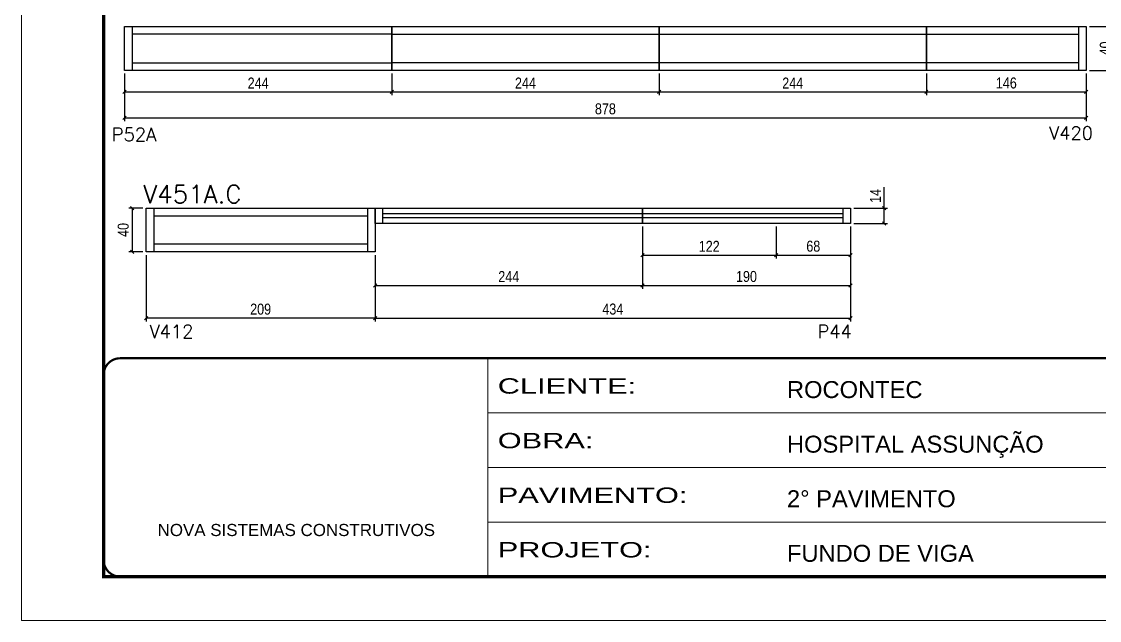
# Model space of a CAD drawing. Extents: x 567194 to 573448, y 6745 to 10093.
# Drawn here: x 571963 to 572947, y 7894 to 8441 of the extents above; entities that cross this region are included whole.
import ezdxf

# ---------------------------------------------------------------- set-up
doc = ezdxf.new("R2010")
doc.units = 0
doc.linetypes.add('CONTINUO', pattern=[0])
doc.linetypes.add('DASHED', pattern=[0.75, 0.5, -0.25])
doc.layers.get('0').update_dxf_attribs({"linetype": 'CONTINUOUS'})
doc.layers.get('DEFPOINTS').update_dxf_attribs({"linetype": 'CONTINUOUS'})
for name, color, linetype in [('5', 5, 'CONTINUOUS'), ('COTA', 241, 'CONTINUOUS'), ('NOMENCLATURA', 7, 'CONTINUOUS'), ('Painéis', 200, 'CONTINUOUS'), ('SARR_2.2x7', 40, 'CONTINUOUS'), ('SARR_EDITAR', 141, 'CONTINUOUS')]:
    doc.layers.add(name, color=color, linetype=linetype)
for name, color, linetype, lineweight in [('Escoras', 2, 'CONTINUOUS', 25), ('Folhas', 255, 'CONTINUOUS', 9), ('SARRAFO DE PRESSAO', 251, 'DASHED', 9)]:
    doc.layers.add(name, color=color, linetype=linetype, lineweight=lineweight)
doc.styles.add('ARIAL', font='arial.ttf')
doc.styles.add('COTA TECNICA', font='techl___.ttf', dxfattribs={"height": 10})
doc.styles.add('COTA TECNICA-50', font='techl___.ttf', dxfattribs={"height": 10})
doc.styles.get("Standard").update_dxf_attribs({"font": 'ROMANS.SHX'})
doc.styles.add('Tecnologia', font='')
doc.styles.get('Tecnologia').set_extended_font_data('Forgotten Futurist')
doc.dimstyles.new('COTA PAINEL-50', dxfattribs={"dimtxt": 10, "dimasz": 3, "dimexe": 3, "dimexo": 3, "dimgap": 3, "dimtad": 1, "dimdec": 1, "dimzin": 12, "dimdsep": 46, "dimtxsty": 'COTA TECNICA-50', "dimblk1": 'OBLIQUE', "dimblk2": 'OBLIQUE', "dimsah": 1, "dimcen": 0.9, "dimclrd": 4, "dimclre": 4, "dimclrt": 240, "dimadec": 1, "dimazin": 3, "dimtfac": 1, "dimtdec": 1, "dimtmove": 0, "dimatfit": 3, "dimfxl": 1, "dimtolj": 1, "dimtzin": 12, "dimarcsym": 0})
doc.dimstyles.new('PAINEL', dxfattribs={"dimtxt": 10, "dimasz": 3, "dimexe": 3, "dimexo": 3, "dimgap": 3, "dimtad": 1, "dimdec": 1, "dimzin": 12, "dimdsep": 46, "dimtxsty": 'COTA TECNICA', "dimblk1": 'OBLIQUE', "dimblk2": 'OBLIQUE', "dimsah": 1, "dimcen": 0.9, "dimclrd": 4, "dimclre": 4, "dimclrt": 240, "dimadec": 1, "dimazin": 3, "dimtfac": 1, "dimtdec": 1, "dimtmove": 0, "dimatfit": 3, "dimfxl": 1, "dimtolj": 1, "dimtzin": 12, "dimarcsym": 0})

# ---------------------------------------------------------------- blocks, each defined once
blk = doc.blocks.new('9999999999')
at = {"color": 30, "linetype": 'CONTINUO'}
for p, q in [((98564.56, 34230.21), (98564.56, 34429.45)), ((98564.56, 34379.64), (99583.98, 34379.64)), ((98564.56, 34329.83), (99487.98, 34329.83)), ((98564.56, 34280.02), (99487.98, 34280.02))]:
    blk.add_line(p, q, dxfattribs=at)
at = {"color": 30, "linetype": 'CONTINUO', "const_width": 2}
blk.add_lwpolyline([(99583.98, 34230.21), (99583.98, 34414.45, 0.414214), (99568.98, 34429.45), (98228.98, 34429.45, 0.414214), (98213.98, 34414.45), (98213.98, 34245.21, 0.414214), (98228.98, 34230.21), (99583.98, 34230.21)], format="xyb", dxfattribs=at)
at = {"layer": 'Folhas'}
blk.add_lwpolyline([(98138.98, 34190.21), (99623.98, 34190.21), (99623.98, 35240.21), (98138.98, 35240.21)], close=True, dxfattribs=at)
at = {"layer": 'Folhas', "color": 30, "const_width": 3}
blk.add_lwpolyline([(98213.98, 34230.21), (99583.98, 34230.21), (99583.98, 35200.21), (98213.98, 35200.21)], close=True, dxfattribs=at)
at = {"color": 7, "linetype": 'Continuous', "ltscale": 5, "style": 'ARIAL'}
for s, height, p in [('ROCONTEC', 15.483, (98837.68, 34393.13)), ('HOSPITAL ASSUNÇÃO', 15.4829, (98837.68, 34343.32)), ('2° PAVIMENTO', 15.4829, (98837.68, 34293.51)), ('NOVA SISTEMAS CONSTRUTIVOS', 11.0592, (98263.19, 34267.21)), ('FUNDO DE VIGA', 15.4829, (98837.68, 34243.7))]:
    blk.add_text(s, height=height, dxfattribs=at).set_placement(p)
at = {"layer": 'Folhas', "color": 7, "style": 'Tecnologia', "width": 1.5}
for s, p in [('CLIENTE:', (98573.65, 34397.17)), ('OBRA:', (98573.65, 34347.31)), ('PAVIMENTO:', (98573.65, 34297.5)), ('PROJETO:', (98573.65, 34247.69))]:
    blk.add_text(s, height=14, dxfattribs=at).set_placement(p)
blk = doc.blocks.new('_Oblique')
at = {"color": 0, "linetype": 'ByBlock', "lineweight": -2}
blk.add_line((-0.5, -0.5), (0.5, 0.5), dxfattribs=at)
blk = doc.blocks.new('*D192')
at = {"layer": 'COTA', "color": 4, "linetype": 'ByBlock', "lineweight": -2, "transparency": 16777216}
for p, q in [((572056.66, 8393), (572056.66, 8373.32)), ((572300.66, 8393), (572300.66, 8373.32)), ((572056.66, 8376.32), (572300.66, 8376.32))]:
    blk.add_line(p, q, dxfattribs=at)
at = {"layer": 'DEFPOINTS', "color": 0, "linetype": 'ByBlock', "transparency": 16777216}
for p in [(572056.66, 8396), (572300.66, 8396), (572300.66, 8376.32)]:
    blk.add_point(p, dxfattribs=at)
at = {"layer": 'COTA', "color": 4, "linetype": 'ByBlock', "lineweight": -2, "transparency": 16777216, "xscale": 3, "yscale": 3, "zscale": 3, "rotation": 180}
blk.add_blockref('_Oblique', (572056.66, 8376.32), dxfattribs=at)
at = {"layer": 'COTA', "color": 4, "linetype": 'ByBlock', "lineweight": -2, "transparency": 16777216, "xscale": 3, "yscale": 3, "zscale": 3}
blk.add_blockref('_Oblique', (572300.66, 8376.32), dxfattribs=at)
at = {"layer": 'COTA', "color": 240, "linetype": 'ByBlock', "transparency": 16777216, "insert": (572178.66, 8384.4), "char_height": 10, "attachment_point": 5, "style": 'COTA TECNICA-50'}
blk.add_mtext('\\A1;244', dxfattribs=at)
blk = doc.blocks.new('*D193')
at = {"layer": 'COTA', "color": 4, "linetype": 'ByBlock', "lineweight": -2, "transparency": 16777216}
for p, q in [((572300.66, 8393), (572300.66, 8373.32)), ((572544.66, 8393), (572544.66, 8373.32)), ((572300.66, 8376.32), (572544.66, 8376.32))]:
    blk.add_line(p, q, dxfattribs=at)
at = {"layer": 'DEFPOINTS', "color": 0, "linetype": 'ByBlock', "transparency": 16777216}
for p in [(572300.66, 8396), (572544.66, 8396), (572544.66, 8376.32)]:
    blk.add_point(p, dxfattribs=at)
at = {"layer": 'COTA', "color": 4, "linetype": 'ByBlock', "lineweight": -2, "transparency": 16777216, "xscale": 3, "yscale": 3, "zscale": 3, "rotation": 180}
blk.add_blockref('_Oblique', (572300.66, 8376.32), dxfattribs=at)
at = {"layer": 'COTA', "color": 4, "linetype": 'ByBlock', "lineweight": -2, "transparency": 16777216, "xscale": 3, "yscale": 3, "zscale": 3}
blk.add_blockref('_Oblique', (572544.66, 8376.32), dxfattribs=at)
at = {"layer": 'COTA', "color": 240, "linetype": 'ByBlock', "transparency": 16777216, "insert": (572422.66, 8384.4), "char_height": 10, "attachment_point": 5, "style": 'COTA TECNICA-50'}
blk.add_mtext('\\A1;244', dxfattribs=at)
blk = doc.blocks.new('*D194')
at = {"layer": 'COTA', "color": 4, "linetype": 'ByBlock', "lineweight": -2, "transparency": 16777216}
for p, q in [((572544.66, 8393), (572544.66, 8373.32)), ((572788.66, 8393), (572788.66, 8373.32)), ((572544.66, 8376.32), (572788.66, 8376.32))]:
    blk.add_line(p, q, dxfattribs=at)
at = {"layer": 'DEFPOINTS', "color": 0, "linetype": 'ByBlock', "transparency": 16777216}
for p in [(572544.66, 8396), (572788.66, 8396), (572788.66, 8376.32)]:
    blk.add_point(p, dxfattribs=at)
at = {"layer": 'COTA', "color": 4, "linetype": 'ByBlock', "lineweight": -2, "transparency": 16777216, "xscale": 3, "yscale": 3, "zscale": 3, "rotation": 180}
blk.add_blockref('_Oblique', (572544.66, 8376.32), dxfattribs=at)
at = {"layer": 'COTA', "color": 4, "linetype": 'ByBlock', "lineweight": -2, "transparency": 16777216, "xscale": 3, "yscale": 3, "zscale": 3}
blk.add_blockref('_Oblique', (572788.66, 8376.32), dxfattribs=at)
at = {"layer": 'COTA', "color": 240, "linetype": 'ByBlock', "transparency": 16777216, "insert": (572666.66, 8384.4), "char_height": 10, "attachment_point": 5, "style": 'COTA TECNICA-50'}
blk.add_mtext('\\A1;244', dxfattribs=at)
blk = doc.blocks.new('*D73')
at = {"layer": 'COTA', "color": 4, "linetype": 'ByBlock', "lineweight": -2, "transparency": 16777216}
for p, q in [((572937.66, 8436), (572963.17, 8436)), ((572960.17, 8436), (572960.17, 8396)), ((572937.66, 8396), (572963.17, 8396))]:
    blk.add_line(p, q, dxfattribs=at)
at = {"layer": 'DEFPOINTS', "color": 0, "linetype": 'ByBlock', "transparency": 16777216}
for p in [(572934.66, 8436), (572934.66, 8396), (572960.17, 8396)]:
    blk.add_point(p, dxfattribs=at)
at = {"layer": 'COTA', "color": 4, "linetype": 'ByBlock', "lineweight": -2, "transparency": 16777216, "xscale": 3, "yscale": 3, "zscale": 3}
for p, rotation in [((572960.17, 8436), 90), ((572960.17, 8396), 270)]:
    blk.add_blockref('_Oblique', p, dxfattribs=dict(at, rotation=rotation))
at = {"layer": 'COTA', "color": 240, "linetype": 'ByBlock', "transparency": 16777216, "insert": (572952.07, 8416), "char_height": 10, "attachment_point": 5, "rotation": 90, "style": 'COTA TECNICA-50'}
blk.add_mtext('\\A1;40', dxfattribs=at)
blk = doc.blocks.new('*D211')
at = {"layer": 'COTA', "color": 4, "linetype": 'ByBlock', "lineweight": -2, "transparency": 16777216}
for p, q in [((572788.66, 8393), (572788.66, 8373.32)), ((572934.66, 8393), (572934.66, 8373.32)), ((572788.66, 8376.32), (572934.66, 8376.32))]:
    blk.add_line(p, q, dxfattribs=at)
at = {"layer": 'DEFPOINTS', "color": 0, "linetype": 'ByBlock', "transparency": 16777216}
for p in [(572788.66, 8396), (572934.66, 8396), (572934.66, 8376.32)]:
    blk.add_point(p, dxfattribs=at)
at = {"layer": 'COTA', "color": 4, "linetype": 'ByBlock', "lineweight": -2, "transparency": 16777216, "xscale": 3, "yscale": 3, "zscale": 3, "rotation": 180}
blk.add_blockref('_Oblique', (572788.66, 8376.32), dxfattribs=at)
at = {"layer": 'COTA', "color": 4, "linetype": 'ByBlock', "lineweight": -2, "transparency": 16777216, "xscale": 3, "yscale": 3, "zscale": 3}
blk.add_blockref('_Oblique', (572934.66, 8376.32), dxfattribs=at)
at = {"layer": 'COTA', "color": 240, "linetype": 'ByBlock', "transparency": 16777216, "insert": (572861.66, 8384.43), "char_height": 10, "attachment_point": 5, "style": 'COTA TECNICA-50'}
blk.add_mtext('\\A1;146', dxfattribs=at)
blk = doc.blocks.new('*D226')
at = {"layer": 'COTA', "color": 4, "linetype": 'ByBlock', "lineweight": -2, "transparency": 16777216}
for p, q in [((572056.66, 8393), (572056.66, 8349.75)), ((572934.66, 8393), (572934.66, 8349.75)), ((572056.66, 8352.75), (572934.66, 8352.75))]:
    blk.add_line(p, q, dxfattribs=at)
at = {"layer": 'DEFPOINTS', "color": 0, "linetype": 'ByBlock', "transparency": 16777216}
for p in [(572056.66, 8396), (572934.66, 8396), (572934.66, 8352.75)]:
    blk.add_point(p, dxfattribs=at)
at = {"layer": 'COTA', "color": 4, "linetype": 'ByBlock', "lineweight": -2, "transparency": 16777216, "xscale": 3, "yscale": 3, "zscale": 3, "rotation": 180}
blk.add_blockref('_Oblique', (572056.66, 8352.75), dxfattribs=at)
at = {"layer": 'COTA', "color": 4, "linetype": 'ByBlock', "lineweight": -2, "transparency": 16777216, "xscale": 3, "yscale": 3, "zscale": 3}
blk.add_blockref('_Oblique', (572934.66, 8352.75), dxfattribs=at)
at = {"layer": 'COTA', "color": 240, "linetype": 'ByBlock', "transparency": 16777216, "insert": (572495.66, 8360.85), "char_height": 10, "attachment_point": 5, "style": 'COTA TECNICA-50'}
blk.add_mtext('\\A1;878', dxfattribs=at)
blk = doc.blocks.new('*D165')
at = {"layer": 'DEFPOINTS', "color": 0, "linetype": 'ByBlock', "transparency": 16777216}
for p in [(572076.46, 8230.37), (572285.45, 8230.37), (572076.46, 8169.91)]:
    blk.add_point(p, dxfattribs=at)
at = {"layer": 'Escoras', "color": 4, "linetype": 'ByBlock', "lineweight": -2, "transparency": 16777216}
for p, q in [((572076.46, 8227.37), (572076.46, 8166.91)), ((572285.45, 8227.37), (572285.45, 8166.91)), ((572285.45, 8169.91), (572076.46, 8169.91))]:
    blk.add_line(p, q, dxfattribs=at)
at = {"layer": 'Escoras', "color": 4, "linetype": 'ByBlock', "lineweight": -2, "transparency": 16777216, "xscale": 3, "yscale": 3, "zscale": 3, "rotation": 180}
blk.add_blockref('_Oblique', (572076.46, 8169.91), dxfattribs=at)
at = {"layer": 'Escoras', "color": 4, "linetype": 'ByBlock', "lineweight": -2, "transparency": 16777216, "xscale": 3, "yscale": 3, "zscale": 3}
blk.add_blockref('_Oblique', (572285.45, 8169.91), dxfattribs=at)
at = {"layer": 'Escoras', "color": 240, "linetype": 'ByBlock', "transparency": 16777216, "insert": (572180.95, 8178.04), "char_height": 10, "attachment_point": 5, "style": 'COTA TECNICA-50'}
blk.add_mtext('\\A1;209', dxfattribs=at)
blk = doc.blocks.new('*D166')
at = {"layer": 'DEFPOINTS', "color": 0, "linetype": 'ByBlock', "transparency": 16777216}
for p in [(572719.46, 8256.36), (572285.45, 8230.37), (572719.46, 8169.91)]:
    blk.add_point(p, dxfattribs=at)
at = {"layer": 'Escoras', "color": 4, "linetype": 'ByBlock', "lineweight": -2, "transparency": 16777216}
for p, q in [((572719.46, 8253.36), (572719.46, 8166.91)), ((572285.45, 8227.37), (572285.45, 8166.91)), ((572285.45, 8169.91), (572719.46, 8169.91))]:
    blk.add_line(p, q, dxfattribs=at)
at = {"layer": 'Escoras', "color": 4, "linetype": 'ByBlock', "lineweight": -2, "transparency": 16777216, "xscale": 3, "yscale": 3, "zscale": 3, "rotation": 180}
blk.add_blockref('_Oblique', (572285.45, 8169.91), dxfattribs=at)
at = {"layer": 'Escoras', "color": 4, "linetype": 'ByBlock', "lineweight": -2, "transparency": 16777216, "xscale": 3, "yscale": 3, "zscale": 3}
blk.add_blockref('_Oblique', (572719.46, 8169.91), dxfattribs=at)
at = {"layer": 'Escoras', "color": 240, "linetype": 'ByBlock', "transparency": 16777216, "insert": (572502.45, 8178.13), "char_height": 10, "attachment_point": 5, "style": 'COTA TECNICA-50'}
blk.add_mtext('\\A1;434', dxfattribs=at)
blk = doc.blocks.new('*D167')
at = {"layer": 'DEFPOINTS', "color": 0, "linetype": 'ByBlock', "transparency": 16777216}
for p in [(572719.46, 8270.37), (572750.24, 8270.37), (572719.46, 8256.36)]:
    blk.add_point(p, dxfattribs=at)
at = {"layer": 'Escoras', "color": 4, "linetype": 'ByBlock', "lineweight": -2, "transparency": 16777216}
for p, q in [((572750.24, 8270.37), (572750.24, 8289.48)), ((572722.46, 8270.37), (572753.24, 8270.37)), ((572750.24, 8256.36), (572750.24, 8270.37)), ((572722.46, 8256.36), (572753.24, 8256.36))]:
    blk.add_line(p, q, dxfattribs=at)
at = {"layer": 'Escoras', "color": 4, "linetype": 'ByBlock', "lineweight": -2, "transparency": 16777216, "xscale": 3, "yscale": 3, "zscale": 3}
for p, rotation in [((572750.24, 8270.37), 90), ((572750.24, 8256.36), 270)]:
    blk.add_blockref('_Oblique', p, dxfattribs=dict(at, rotation=rotation))
at = {"layer": 'Escoras', "color": 240, "linetype": 'ByBlock', "transparency": 16777216, "insert": (572742.17, 8281.42), "char_height": 10, "attachment_point": 5, "rotation": 90, "style": 'COTA TECNICA-50'}
blk.add_mtext('\\A1;14', dxfattribs=at)
blk = doc.blocks.new('*D51')
at = {"layer": 'COTA', "color": 4, "linetype": 'ByBlock', "lineweight": -2, "transparency": 16777216}
for p, q in [((572529.45, 8253.36), (572529.45, 8224.36)), ((572651.45, 8253.36), (572651.45, 8224.36)), ((572529.45, 8227.36), (572651.45, 8227.36))]:
    blk.add_line(p, q, dxfattribs=at)
at = {"layer": 'DEFPOINTS', "color": 0, "linetype": 'ByBlock', "transparency": 16777216}
for p in [(572529.45, 8256.36), (572651.45, 8256.36), (572651.45, 8227.36)]:
    blk.add_point(p, dxfattribs=at)
at = {"layer": 'COTA', "color": 4, "linetype": 'ByBlock', "lineweight": -2, "transparency": 16777216, "xscale": 3, "yscale": 3, "zscale": 3, "rotation": 180}
blk.add_blockref('_Oblique', (572529.45, 8227.36), dxfattribs=at)
at = {"layer": 'COTA', "color": 4, "linetype": 'ByBlock', "lineweight": -2, "transparency": 16777216, "xscale": 3, "yscale": 3, "zscale": 3}
blk.add_blockref('_Oblique', (572651.45, 8227.36), dxfattribs=at)
at = {"layer": 'COTA', "color": 240, "linetype": 'ByBlock', "transparency": 16777216, "insert": (572590.45, 8235.42), "char_height": 10, "attachment_point": 5, "style": 'COTA TECNICA-50'}
blk.add_mtext('\\A1;122', dxfattribs=at)
blk = doc.blocks.new('*D52')
at = {"layer": 'COTA', "color": 4, "lineweight": -2, "transparency": 16777216}
for p, q in [((572529.45, 8253.36), (572529.45, 8196.7)), ((572719.46, 8253.36), (572719.46, 8196.7)), ((572529.45, 8199.7), (572719.46, 8199.7))]:
    blk.add_line(p, q, dxfattribs=at)
at = {"layer": 'DEFPOINTS', "color": 0, "transparency": 16777216}
for p in [(572529.45, 8256.36), (572719.46, 8256.36), (572719.46, 8199.7)]:
    blk.add_point(p, dxfattribs=at)
at = {"layer": 'COTA', "color": 4, "lineweight": -2, "transparency": 16777216, "xscale": 3, "yscale": 3, "zscale": 3, "rotation": 180}
blk.add_blockref('_Oblique', (572529.45, 8199.7), dxfattribs=at)
at = {"layer": 'COTA', "color": 4, "lineweight": -2, "transparency": 16777216, "xscale": 3, "yscale": 3, "zscale": 3}
blk.add_blockref('_Oblique', (572719.46, 8199.7), dxfattribs=at)
at = {"layer": 'COTA', "color": 240, "transparency": 16777216, "insert": (572624.45, 8207.84), "char_height": 10, "attachment_point": 5, "style": 'COTA TECNICA'}
blk.add_mtext('\\A1;190', dxfattribs=at)
blk = doc.blocks.new('*D53')
at = {"layer": 'DEFPOINTS', "color": 0, "linetype": 'ByBlock', "transparency": 16777216}
for p in [(572529.45, 8256.36), (572285.45, 8230.37), (572529.45, 8199.7)]:
    blk.add_point(p, dxfattribs=at)
at = {"layer": 'Escoras', "color": 4, "linetype": 'ByBlock', "lineweight": -2, "transparency": 16777216}
for p, q in [((572529.45, 8253.36), (572529.45, 8196.7)), ((572285.45, 8227.37), (572285.45, 8196.7)), ((572285.45, 8199.7), (572529.45, 8199.7))]:
    blk.add_line(p, q, dxfattribs=at)
at = {"layer": 'Escoras', "color": 4, "linetype": 'ByBlock', "lineweight": -2, "transparency": 16777216, "xscale": 3, "yscale": 3, "zscale": 3, "rotation": 180}
blk.add_blockref('_Oblique', (572285.45, 8199.7), dxfattribs=at)
at = {"layer": 'Escoras', "color": 4, "linetype": 'ByBlock', "lineweight": -2, "transparency": 16777216, "xscale": 3, "yscale": 3, "zscale": 3}
blk.add_blockref('_Oblique', (572529.45, 8199.7), dxfattribs=at)
at = {"layer": 'Escoras', "color": 240, "linetype": 'ByBlock', "transparency": 16777216, "insert": (572407.45, 8207.78), "char_height": 10, "attachment_point": 5, "style": 'COTA TECNICA-50'}
blk.add_mtext('\\A1;244', dxfattribs=at)
blk = doc.blocks.new('*D54')
at = {"layer": 'DEFPOINTS', "color": 0, "linetype": 'ByBlock', "transparency": 16777216}
for p in [(572651.45, 8256.36), (572719.46, 8256.36), (572719.46, 8227.36)]:
    blk.add_point(p, dxfattribs=at)
at = {"layer": 'Escoras', "color": 4, "linetype": 'ByBlock', "lineweight": -2, "transparency": 16777216}
for p, q in [((572651.45, 8253.36), (572651.45, 8224.36)), ((572719.46, 8253.36), (572719.46, 8224.36)), ((572651.45, 8227.36), (572719.46, 8227.36))]:
    blk.add_line(p, q, dxfattribs=at)
at = {"layer": 'Escoras', "color": 4, "linetype": 'ByBlock', "lineweight": -2, "transparency": 16777216, "xscale": 3, "yscale": 3, "zscale": 3, "rotation": 180}
blk.add_blockref('_Oblique', (572651.45, 8227.36), dxfattribs=at)
at = {"layer": 'Escoras', "color": 4, "linetype": 'ByBlock', "lineweight": -2, "transparency": 16777216, "xscale": 3, "yscale": 3, "zscale": 3}
blk.add_blockref('_Oblique', (572719.46, 8227.36), dxfattribs=at)
at = {"layer": 'Escoras', "color": 240, "linetype": 'ByBlock', "transparency": 16777216, "insert": (572685.45, 8235.48), "char_height": 10, "attachment_point": 5, "style": 'COTA TECNICA-50'}
blk.add_mtext('\\A1;68', dxfattribs=at)
blk = doc.blocks.new('*D168')
at = {"layer": 'DEFPOINTS', "color": 0, "linetype": 'ByBlock', "transparency": 16777216}
for p in [(572076.46, 8270.37), (572063.64, 8230.37), (572076.46, 8230.37)]:
    blk.add_point(p, dxfattribs=at)
at = {"layer": 'Escoras', "color": 4, "linetype": 'ByBlock', "lineweight": -2, "transparency": 16777216}
for p, q in [((572073.46, 8270.37), (572060.64, 8270.37)), ((572063.64, 8270.37), (572063.64, 8230.37)), ((572073.46, 8230.37), (572060.64, 8230.37))]:
    blk.add_line(p, q, dxfattribs=at)
at = {"layer": 'Escoras', "color": 4, "linetype": 'ByBlock', "lineweight": -2, "transparency": 16777216, "xscale": 3, "yscale": 3, "zscale": 3}
for p, rotation in [((572063.64, 8270.37), 90), ((572063.64, 8230.37), 270)]:
    blk.add_blockref('_Oblique', p, dxfattribs=dict(at, rotation=rotation))
at = {"layer": 'Escoras', "color": 240, "linetype": 'ByBlock', "transparency": 16777216, "insert": (572055.54, 8250.37), "char_height": 10, "attachment_point": 5, "rotation": 90, "style": 'COTA TECNICA-50'}
blk.add_mtext('\\A1;40', dxfattribs=at)

msp = doc.modelspace()

# ---------------------------------------------------------------- linework, layer by layer
at = {"layer": 'Painéis', "linetype": 'Continuous'}
for points in [[(572056.66, 8436), (572300.66, 8436), (572300.66, 8396), (572056.66, 8396)], [(572300.66, 8436), (572544.66, 8436), (572544.66, 8396), (572300.66, 8396)], [(572544.66, 8436), (572788.66, 8436), (572788.66, 8396), (572544.66, 8396)], [(572788.66, 8436), (572934.66, 8436), (572934.66, 8396), (572788.66, 8396)], [(572285.45, 8270.37), (572285.45, 8230.37), (572076.46, 8230.37), (572076.46, 8270.37)], [(572285.45, 8270.37), (572529.45, 8270.37), (572529.45, 8256.36), (572285.45, 8256.36)], [(572529.45, 8256.36), (572529.45, 8270.37), (572719.46, 8270.37), (572719.46, 8256.36)]]:
    msp.add_lwpolyline(points, close=True, dxfattribs=at)
at = {"layer": 'SARR_2.2x7', "linetype": 'Continuous'}
for p, q in [((572063.66, 8436), (572063.66, 8396)), ((572927.66, 8436), (572927.66, 8396)), ((572300.66, 8429), (572063.66, 8429)), ((572300.66, 8429), (572544.66, 8429)), ((572544.66, 8429), (572788.66, 8429)), ((572788.66, 8429), (572927.66, 8429)), ((572063.66, 8403), (572300.66, 8403)), ((572544.66, 8403), (572300.66, 8403)), ((572788.66, 8403), (572544.66, 8403)), ((572927.66, 8403), (572788.66, 8403)), ((572083.46, 8270.37), (572083.46, 8230.37)), ((572278.45, 8270.37), (572278.45, 8230.37)), ((572292.45, 8256.36), (572292.45, 8270.37)), ((572712.46, 8270.36), (572712.46, 8256.36)), ((572083.46, 8263.37), (572278.45, 8263.37)), ((572278.45, 8237.37), (572083.46, 8237.37))]:
    msp.add_line(p, q, dxfattribs=at)
at = {"layer": 'SARR_EDITAR', "linetype": 'Continuous'}
for p, q in [((572292.45, 8265.36), (572712.46, 8265.36)), ((572712.46, 8261.36), (572292.45, 8261.36))]:
    msp.add_line(p, q, dxfattribs=at)

# ---------------------------------------------------------------- block references
at = {"layer": 'SARRAFO DE PRESSAO', "color": 6, "linetype": 'ByBlock'}
msp.add_blockref('9999999999', (473823.73, -26296.18), dxfattribs=at)

# ---------------------------------------------------------------- texts
at = {"layer": '5', "linetype": 'Continuous'}
for s, p in [('V420', (572900.64, 8332.77)), ('P52A', (572045.02, 8331.42)), ('V412', (572079.49, 8151.73)), ('P44', (572689.22, 8151.73))]:
    msp.add_text(s, height=12, rotation=359.99996, dxfattribs=at).set_placement(p)
at = {"layer": 'NOMENCLATURA', "linetype": 'Continuous'}
msp.add_text('V451A.C', height=16.5, dxfattribs=at).set_placement((572073.8, 8274.78))

# ---------------------------------------------------------------- dimensions: what is measured, and where the dimension line sits
at = {"layer": 'COTA', "linetype": 'ByBlock'}
for p1, p2, distance, picture, middle in [((572934.66, 8436), (572934.66, 8396), 25.52, '*D73', (572952.07, 8416)), ((572056.66, 8396), (572300.66, 8396), -19.68, '*D192', (572178.66, 8384.4)), ((572300.66, 8396), (572544.66, 8396), -19.68, '*D193', (572422.66, 8384.4)), ((572544.66, 8396), (572788.66, 8396), -19.68, '*D194', (572666.66, 8384.4)), ((572788.66, 8396), (572934.66, 8396), -19.68, '*D211', (572861.66, 8384.43))]:
    dim = msp.add_aligned_dim(p1=p1, p2=p2, distance=distance, dimstyle='COTA PAINEL-50', override={"dimarcsym": 1}, dxfattribs=at)
    dim.commit()
    dim.dimension.update_dxf_attribs({"geometry": picture, "text_midpoint": middle})
for base, p1, p2, picture, middle in [((572934.66, 8352.75), (572056.66, 8396), (572934.66, 8396), '*D226', (572495.66, 8360.85)), ((572651.45, 8227.36), (572529.45, 8256.36), (572651.45, 8256.36), '*D51', (572590.45, 8235.42))]:
    dim = msp.add_linear_dim(base=base, p1=p1, p2=p2, dimstyle='COTA PAINEL-50', override={"dimarcsym": 1}, dxfattribs=at)
    dim.commit()
    dim.dimension.update_dxf_attribs({"geometry": picture, "text_midpoint": middle})
at = {"layer": 'COTA'}
dim = msp.add_linear_dim(base=(572719.46, 8199.7), p1=(572529.45, 8256.36), p2=(572719.46, 8256.36), dimstyle='PAINEL', dxfattribs=at)
dim.commit()
dim.dimension.update_dxf_attribs({"geometry": '*D52', "text_midpoint": (572624.45, 8207.84)})
at = {"layer": 'Escoras', "linetype": 'ByBlock'}
for base, p1, p2, picture, middle in [((572750.24, 8270.37), (572719.46, 8256.36), (572719.46, 8270.37), '*D167', (572742.17, 8281.42)), ((572063.64, 8230.37), (572076.46, 8270.37), (572076.46, 8230.37), '*D168', (572055.54, 8250.37))]:
    dim = msp.add_linear_dim(base=base, p1=p1, p2=p2, angle=90, dimstyle='COTA PAINEL-50', override={"dimarcsym": 1}, dxfattribs=at)
    dim.commit()
    dim.dimension.update_dxf_attribs({"geometry": picture, "text_midpoint": middle})
for base, p1, p2, picture, middle in [((572719.46, 8169.91), (572285.45, 8230.37), (572719.46, 8256.36), '*D166', (572502.45, 8178.13)), ((572529.45, 8199.7), (572285.45, 8230.37), (572529.45, 8256.36), '*D53', (572407.45, 8207.78)), ((572719.46, 8227.36), (572651.45, 8256.36), (572719.46, 8256.36), '*D54', (572685.45, 8235.48)), ((572076.46, 8169.91), (572285.45, 8230.37), (572076.46, 8230.37), '*D165', (572180.95, 8178.04))]:
    dim = msp.add_linear_dim(base=base, p1=p1, p2=p2, dimstyle='COTA PAINEL-50', override={"dimarcsym": 1}, dxfattribs=at)
    dim.commit()
    dim.dimension.update_dxf_attribs({"geometry": picture, "text_midpoint": middle})

doc.saveas('drawing.dxf')
